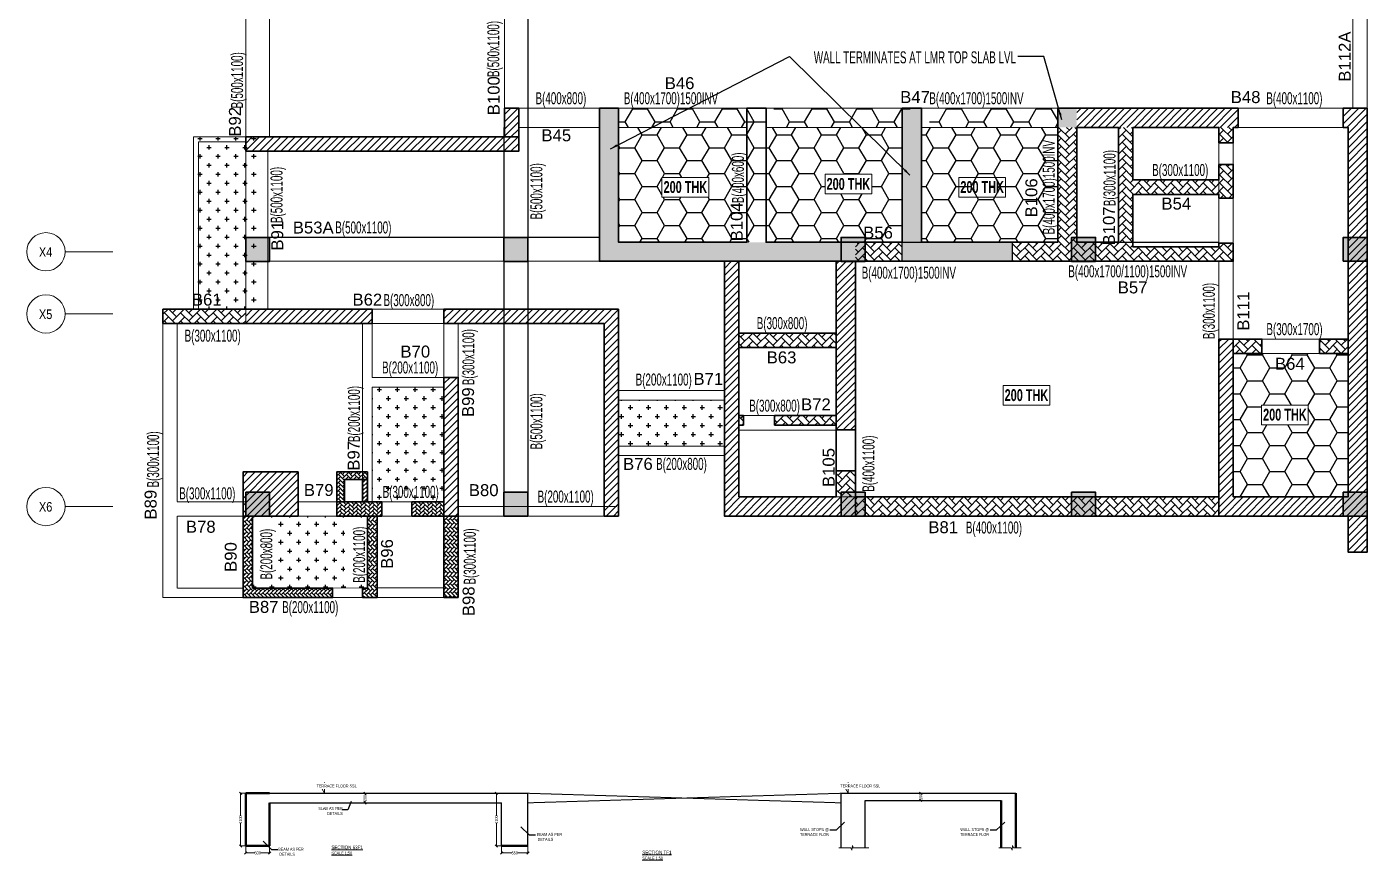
# Model space of a CAD drawing. Header units: millimetres. Extents: x 798 to 71469, y 782 to 33500.
# Drawn here: x 798 to 28825, y 782 to 18198 of the extents above; entities that cross this region are included whole.
import ezdxf
from ezdxf.enums import TextEntityAlignment as Align

# ---------------------------------------------------------------- set-up
doc = ezdxf.new("R2010")
doc.units = ezdxf.units.MM
doc.linetypes.add('Grid Line', pattern=[2222.5, 1270, -317.5, 317.5, -317.5])
doc.linetypes.add('HIDDEN', pattern=[0.375, 0.25, -0.125])
for name, color, linetype, lineweight in [('A-FLOR-IDEN', 11, 'Continuous', 9), ('A-GRIDS', 8, 'Continuous', 9), ('A-HIDD-ABVE', 8, 'HIDDEN', 20), ('G-ANNO-TEXT', 231, 'Continuous', 9), ('S-BEAM', 7, 'Continuous', 18), ('S-BEAM-IDEN', 2, 'Continuous', 9), ('S-COL HATCH', 9, 'Continuous', 0), ('S-COLS', 5, 'Continuous', 35), ('S-DETL-GENF', 7, 'Continuous', 18), ('S-DETL-THIN', 1, 'Continuous', 18), ('S-GRIDS', 8, 'Continuous', 9), ('S-WALL', 4, 'Continuous', 18), ('SEC TEXT', 50, 'Continuous', 5)]:
    doc.layers.add(name, color=color, linetype=linetype, lineweight=lineweight)
for name, color, linetype in [('Beam Nos', 7, 'Continuous'), ('changes', 7, 'Continuous'), ('dim', 8, 'Continuous'), ('HATCH', 8, 'Continuous'), ('SECTION LINE', 4, 'Continuous'), ('SUNK SLAB', 8, 'Continuous')]:
    doc.layers.add(name, color=color, linetype=linetype)
doc.styles.add('Arial Narrow', font='ARIALN.TTF', dxfattribs={"height": 400})
doc.styles.add('SC-BBS1', font='SansSerif')
doc.styles.add('sd', font='ARIALN.TTF')
doc.styles.add('SOBHA', font='swisscl.ttf')
doc.styles.add('Swis721 LtCn BT', font='swisscl.ttf', dxfattribs={"width": 0.9, "height": 233.355162})
doc.styles.add('Swis721 LtCn BT_B', font='', dxfattribs={"width": 0.9, "height": 246.918336})
doc.styles.get('Swis721 LtCn BT_B').set_extended_font_data('Swis721 LtCn BT', bold=True)
doc.dimstyles.new('S--25', dxfattribs={"dimscale": 25, "dimtxt": 2.5, "dimasz": 2, "dimexe": 0.25, "dimexo": 0.25, "dimgap": 0.1, "dimtad": 0, "dimdec": 0, "dimrnd": 0.0005, "dimzin": 0, "dimdsep": 46, "dimtxsty": 'SOBHA', "dimblk": 'OBLIQUE', "dimcen": 0.09, "dimclrd": 8, "dimclre": 8, "dimclrt": 6, "dimadec": 0, "dimazin": 0, "dimtfac": 1, "dimtdec": 0, "dimtofl": 0, "dimtmove": 0, "dimatfit": 3, "dimfxl": 0.18, "dimtolj": 1, "dimtzin": 0, "dimlwd": -1, "dimlwe": -1, "dimarcsym": 0})
doc.dimstyles.new('S-100', dxfattribs={"dimscale": 100, "dimtxt": 2.5, "dimasz": 1.5, "dimexe": 1.5, "dimexo": 1.5, "dimgap": 0.1, "dimtad": 0, "dimdec": 0, "dimrnd": 0.0005, "dimzin": 0, "dimdsep": 46, "dimtxsty": 'SOBHA', "dimblk": 'OBLIQUE', "dimcen": 0.09, "dimclrd": 8, "dimclre": 8, "dimclrt": 6, "dimadec": 0, "dimazin": 0, "dimtfac": 1, "dimtdec": 0, "dimtofl": 0, "dimtmove": 0, "dimatfit": 3, "dimfxl": 1.5, "dimfxlon": 1, "dimtolj": 1, "dimtzin": 0, "dimlwd": -1, "dimlwe": -1, "dimarcsym": 0})
pattern_1 = [(45, (-31789147.34, 20510433.08), (-75.1300955, 75.1300955), [])]
pattern_2 = [(45, (-31789147.33, 20742781.64), (0, 169.7056275), [360, -120]), (135, (-31789062.48, 20742866.5), (1e-14, 169.7056275), [360, -120])]
pattern_3 = [(0, (-31789147.34, 20510433.08), (468.75, 270.6329387), [312.5, -625]), (120, (-31789147.34, 20510433.08), (-468.75, 270.6329387), [312.5, -625]), (60, (-31789147.34, 20510433.08), (1e-13, 541.2658774), [-625, 312.5])]
pattern_4 = [(0, (-31348813.74, 21124428.96), (187.5, 187.5), [93.75, -281.25]), (90, (-31348766.86, 21124382.09), (-187.5, 187.5), [93.75, -281.25])]
pattern_5 = [(315, (-31091886.604, 20694843.886), (84.85281374, -1e-14), [180, -60]), (45, (-31091844.18, 20694801.46), (84.85281374, -2e-14), [180, -60])]

# ---------------------------------------------------------------- blocks, each defined once
blk = doc.blocks.new('A$C6614787e')
at = {"layer": 'S-COL HATCH'}
h = blk.add_hatch(dxfattribs=at)
h.set_pattern_fill('AR-HBONE', color=256, scale=15)
h.set_pattern_definition([(45, (-31102020.92, 20625022.12), (0, 84.85281374), [180, -60]), (135, (-31101978.495, 20625064.55), (7e-15, 84.85281374), [180, -60])])
h.paths.add_polyline_path([(2600, 2625), (1960, 2625), (1960, 2000), (2120, 2000), (2120, 2466), (2600, 2466)])
h = blk.add_hatch(dxfattribs=at)
h.set_pattern_fill('AR-HBONE', color=256, scale=15)
h.set_pattern_definition([(45, (0, 0), (0, 84.8528), [180, -60]), (135, (42.426, 42.426), (7e-15, 84.8528), [180, -60])])
h.paths.add_polyline_path([(2600, 2466), (2500, 2466), (2500, 2000), (2600, 2000)])
h = blk.add_hatch(dxfattribs=at)
h.set_pattern_fill('AR-HBONE', color=256, scale=15)
h.set_pattern_definition([(45, (-31364182.66, 21103765.56), (0, 84.85281374), [180, -60]), (135, (-31364140.23, 21103807.99), (7e-15, 84.85281374), [180, -60])])
h.paths.add_polyline_path([(2900, 1700), (2900, 2000), (1960, 2000), (1960, 1700)])
h = blk.add_hatch(dxfattribs=at)
h.set_pattern_fill('AR-HBONE', color=256, scale=15)
h.set_pattern_definition([(45, (-31362782.653, 21103765.56), (0, 84.85281374), [180, -60]), (135, (-31362740.227, 21103807.99), (7e-15, 84.85281374), [180, -60])])
h.paths.add_polyline_path([(4200, 1700), (4200, 2000), (3530, 2000), (3530, 1700)])
h = blk.add_hatch(dxfattribs=at)
h.set_pattern_fill('AR-HBONE', color=256, scale=15, angle=-90)
h.set_pattern_definition(pattern_5)
edge = h.paths.add_edge_path()
edge.add_line((200, 1700), (200, 200))
edge.add_line((200, 200), (1870, 200))
edge.add_line((1870, 200), (1870, 0))
edge.add_line((1870, 0), (0, 0))
edge.add_line((0, 0), (0, 1700))
edge.add_line((0, 1700), (200, 1700))
h = blk.add_hatch(dxfattribs=at)
h.set_pattern_fill('AR-HBONE', color=256, scale=15, angle=-90)
h.set_pattern_definition(pattern_5)
h.paths.add_polyline_path([(2600, 200), (2500, 200), (2500, 0), (2800, 0), (2800, 1700), (2600, 1700)])
h = blk.add_hatch(dxfattribs=at)
h.set_pattern_fill('AR-HBONE', color=256, scale=15, angle=-90)
h.set_pattern_definition([(315, (21106265.21, 31371048.637), (84.85281374, -2e-14), [180, -60]), (45, (21106307.64, 31371006.21), (84.85281374, -2e-14), [180, -60])])
h.paths.add_polyline_path([(4200, 0), (4500, 0), (4500, 1700), (4200, 1700)])
at = {"layer": 'S-COLS', "elevation": 0}
for points in [[(2600, 2625), (1960, 2625), (1960, 2000), (2120, 2000), (2120, 2466), (2600, 2466), (2600, 2625)], [(200, 1700), (200, 200), (1870, 200), (1870, 0), (0, 0), (0, 1700), (200, 1700)]]:
    blk.add_lwpolyline(points, dxfattribs=at)
for points in [[(2600, 2466), (2500, 2466), (2500, 2000), (2600, 2000)], [(1960, 2000), (2900, 2000), (2900, 1700), (1960, 1700)], [(3530, 2000), (4200, 2000), (4200, 1700), (3530, 1700)], [(2600, 200), (2500, 200), (2500, 0), (2800, 0), (2800, 1700), (2600, 1700)], [(4500, 0), (4500, 1700), (4200, 1700), (4200, 0)]]:
    blk.add_lwpolyline(points, close=True, dxfattribs=at)
blk = doc.blocks.new('_OBLIQUE')
at = {"color": 0, "linetype": 'ByBlock'}
blk.add_line((-0.5, -0.5), (0.5, 0.5), dxfattribs=at)
blk = doc.blocks.new('A$C535b99b2')
at = {"layer": 'HATCH'}
h = blk.add_hatch(color=256, dxfattribs=at)
h.dxf.hatch_style = 1
h.paths.add_polyline_path([(0, 0), (500, 0), (500, 500), (0, 500)])
h = blk.add_hatch(color=256, dxfattribs=at)
h.dxf.hatch_style = 1
h.paths.add_polyline_path([(5900, 500), (5400, 500), (5400, 0), (5900, 0)])
h = blk.add_hatch(color=256, dxfattribs=at)
h.dxf.hatch_style = 1
h.paths.add_polyline_path([(12950, 0), (12950, 500), (12450, 500), (12450, 0)])
h = blk.add_hatch(color=256, dxfattribs=at)
h.dxf.hatch_style = 1
h.paths.add_polyline_path([(17770, 0), (17770, 500), (17270, 500), (17270, 0)])
at = {"layer": 'S-COLS', "elevation": 0}
blk.add_lwpolyline([(0, 500), (500, 500), (500, 0), (0, 0)], close=True, dxfattribs=at)
for points in [[(5400, 0), (5400, 500), (5900, 500), (5900, 0), (5400, 0)], [(12450, 0), (12450, 500), (12950, 500), (12950, 0), (12450, 0)], [(17270, 0), (17270, 500), (17770, 500), (17770, 0), (17270, 0)]]:
    blk.add_lwpolyline(points, dxfattribs=at)
blk = doc.blocks.new('A$C33c92876')
at = {"layer": 'HATCH'}
h = blk.add_hatch(color=256, dxfattribs=at)
h.dxf.hatch_style = 1
h.paths.add_polyline_path([(23450, 5326), (23450, 5826), (22950, 5826), (22950, 5326)])
h = blk.add_hatch(color=256, dxfattribs=at)
h.dxf.hatch_style = 1
h.paths.add_polyline_path([(23450, 0), (23450, 500), (22950, 500), (22950, 0)])
at = {"layer": 'S-COLS', "elevation": 0}
blk.add_lwpolyline([(22950, 5326), (22950, 5826), (23450, 5826), (23450, 5326), (22950, 5326)], dxfattribs=at)
at = {"layer": 'S-COLS'}
blk.add_lwpolyline([(22950, 0), (22950, 500), (23450, 500), (23450, 0), (22950, 0)], dxfattribs=at)
at = {"layer": 'changes'}
for p in [(0, 5325), (0, 0)]:
    blk.add_blockref('A$C535b99b2', p, dxfattribs=at)
blk = doc.blocks.new('Grid - Type 1 Structural-6743905-11TH FLOOR LVL')
at = {"layer": 'A-GRIDS'}
blk.add_circle((0, 0), 4, dxfattribs=at)
blk = doc.blocks.new('A$Cf2260b48')
at = {"layer": 'S-GRIDS', "linetype": 'Grid Line'}
for p, q in [((-10572, -200), (-11572, -200)), ((-10572, -1500), (-11572, -1500)), ((-10572, -5525), (-11572, -5525))]:
    blk.add_line(p, q, dxfattribs=at)
at = {"layer": 'A-GRIDS', "xscale": 99.99999999999991, "yscale": 99.99999999999991, "zscale": 99.99999999999991, "rotation": 89.99999999999982}
for p in [(-11972, -200), (-11972, -1500), (-11972, -5525)]:
    blk.add_blockref('Grid - Type 1 Structural-6743905-11TH FLOOR LVL', p, dxfattribs=at)
at = {"layer": 'A-GRIDS', "lineweight": 18, "char_height": 200, "width": 352.74, "attachment_point": 1, "style": 'Arial Narrow'}
for s, insert in [('X4', (-12119, -106)), ('X5', (-12119, -1406)), ('X6', (-12119, -5431))]:
    blk.add_mtext(s, dxfattribs=dict(at, insert=insert))
blk = doc.blocks.new('*D20')
at = {"layer": 'Defpoints', "color": 0, "transparency": 16777216}
for p in [(5375, 1080), (5875, 1080), (5875, 934)]:
    blk.add_point(p, dxfattribs=at)
at = {"layer": 'S-BEAM', "color": 8, "transparency": 16777216}
for p, q in [((5375, 1073), (5375, 928)), ((5375, 934), (5567, 934)), ((5875, 934), (5682, 934)), ((5875, 1073), (5875, 928))]:
    blk.add_line(p, q, dxfattribs=at)
at = {"layer": 'S-BEAM', "color": 8, "transparency": 16777216, "xscale": 50, "yscale": 50, "zscale": 50, "rotation": 180}
blk.add_blockref('_OBLIQUE', (5375, 934), dxfattribs=at)
at = {"layer": 'S-BEAM', "color": 8, "transparency": 16777216, "xscale": 50, "yscale": 50, "zscale": 50}
blk.add_blockref('_OBLIQUE', (5875, 934), dxfattribs=at)
at = {"layer": 'S-BEAM', "color": 6, "transparency": 16777216, "insert": (5625, 934), "char_height": 62.5, "width": 11.3, "attachment_point": 5, "style": 'SOBHA'}
blk.add_mtext('\\A1;500', dxfattribs=at)
blk = doc.blocks.new('*D21')
at = {"layer": 'Defpoints', "color": 0, "transparency": 16777216}
for p in [(5375, 2180), (5267, 1080), (5375, 1080)]:
    blk.add_point(p, dxfattribs=at)
at = {"layer": 'S-BEAM', "color": 8, "transparency": 16777216}
for p, q in [((5368, 2180), (5261, 2180)), ((5267, 2180), (5267, 1706)), ((5267, 1080), (5267, 1554)), ((5368, 1080), (5261, 1080))]:
    blk.add_line(p, q, dxfattribs=at)
at = {"layer": 'S-BEAM', "color": 8, "transparency": 16777216, "xscale": 50, "yscale": 50, "zscale": 50}
for p, rotation in [((5267, 2180), 90), ((5267, 1080), 270)]:
    blk.add_blockref('_OBLIQUE', p, dxfattribs=dict(at, rotation=rotation))
at = {"layer": 'S-BEAM', "color": 6, "transparency": 16777216, "insert": (5267, 1630), "char_height": 62.5, "width": 15.06, "attachment_point": 5, "rotation": 90, "style": 'SOBHA'}
blk.add_mtext('\\A1;1100', dxfattribs=at)
blk = doc.blocks.new('*D22')
at = {"layer": 'Defpoints', "color": 0, "transparency": 16777216}
for p in [(19489, 2030), (19524, 2180), (19524, 2030)]:
    blk.add_point(p, dxfattribs=at)
at = {"layer": 'S-BEAM', "color": 8, "transparency": 16777216}
for p, q in [((19518, 2180), (19483, 2180)), ((19518, 2030), (19483, 2030)), ((19489, 2180), (19489, 2161)), ((19489, 2030), (19489, 2048))]:
    blk.add_line(p, q, dxfattribs=at)
at = {"layer": 'S-BEAM', "color": 8, "transparency": 16777216, "xscale": 50, "yscale": 50, "zscale": 50}
for p, rotation in [((19489, 2180), 90), ((19489, 2030), 270)]:
    blk.add_blockref('_OBLIQUE', p, dxfattribs=dict(at, rotation=rotation))
at = {"layer": 'S-BEAM', "color": 6, "transparency": 16777216, "insert": (19489, 2105), "char_height": 62.5, "width": 11.3, "attachment_point": 5, "rotation": 90, "style": 'SOBHA'}
blk.add_mtext('\\A1;150', dxfattribs=at)
blk = doc.blocks.new('*D25')
at = {"layer": 'Defpoints', "color": 0, "transparency": 16777216}
for p in [(7871, 2180), (7910, 2180), (7910, 1980)]:
    blk.add_point(p, dxfattribs=at)
at = {"layer": 'S-BEAM', "color": 8, "transparency": 16777216}
for p, q in [((7904, 2180), (7864, 2180)), ((7904, 1980), (7864, 1980)), ((7871, 2180), (7871, 2137)), ((7871, 1980), (7871, 2023))]:
    blk.add_line(p, q, dxfattribs=at)
at = {"layer": 'S-BEAM', "color": 8, "transparency": 16777216, "xscale": 50, "yscale": 50, "zscale": 50}
for p, rotation in [((7871, 2180), 90), ((7871, 1980), 270)]:
    blk.add_blockref('_OBLIQUE', p, dxfattribs=dict(at, rotation=rotation))
at = {"layer": 'S-BEAM', "color": 6, "transparency": 16777216, "insert": (7871, 2080), "char_height": 62.5, "attachment_point": 5, "rotation": 90, "style": 'SOBHA'}
blk.add_mtext('\\A1;200', dxfattribs=at)
blk = doc.blocks.new('*D23')
at = {"layer": 'Defpoints', "color": 0, "transparency": 16777216}
for p in [(10725, 1080), (11275, 1080), (11275, 934)]:
    blk.add_point(p, dxfattribs=at)
at = {"layer": 'S-BEAM', "color": 8, "transparency": 16777216}
for p, q in [((10725, 1073), (10725, 928)), ((10725, 934), (10942, 934)), ((11275, 934), (11057, 934)), ((11275, 1073), (11275, 928))]:
    blk.add_line(p, q, dxfattribs=at)
at = {"layer": 'S-BEAM', "color": 8, "transparency": 16777216, "xscale": 50, "yscale": 50, "zscale": 50, "rotation": 180}
blk.add_blockref('_OBLIQUE', (10725, 934), dxfattribs=at)
at = {"layer": 'S-BEAM', "color": 8, "transparency": 16777216, "xscale": 50, "yscale": 50, "zscale": 50}
blk.add_blockref('_OBLIQUE', (11275, 934), dxfattribs=at)
at = {"layer": 'S-BEAM', "color": 6, "transparency": 16777216, "insert": (11000, 934), "char_height": 62.5, "width": 11.3, "attachment_point": 5, "style": 'SOBHA'}
blk.add_mtext('\\A1;550', dxfattribs=at)
blk = doc.blocks.new('*D24')
at = {"layer": 'Defpoints', "color": 0, "transparency": 16777216}
for p in [(10725, 2180), (10617, 1080), (10725, 1080)]:
    blk.add_point(p, dxfattribs=at)
at = {"layer": 'S-BEAM', "color": 8, "transparency": 16777216}
for p, q in [((10718, 2180), (10611, 2180)), ((10617, 2180), (10617, 1706)), ((10617, 1080), (10617, 1554)), ((10718, 1080), (10611, 1080))]:
    blk.add_line(p, q, dxfattribs=at)
at = {"layer": 'S-BEAM', "color": 8, "transparency": 16777216, "xscale": 50, "yscale": 50, "zscale": 50}
for p, rotation in [((10617, 2180), 90), ((10617, 1080), 270)]:
    blk.add_blockref('_OBLIQUE', p, dxfattribs=dict(at, rotation=rotation))
at = {"layer": 'S-BEAM', "color": 6, "transparency": 16777216, "insert": (10617, 1630), "char_height": 62.5, "width": 15.06, "attachment_point": 5, "rotation": 90, "style": 'SOBHA'}
blk.add_mtext('\\A1;1100', dxfattribs=at)

msp = doc.modelspace()

# ---------------------------------------------------------------- hatches: boundary and pattern name
at = {"layer": 'S-COL HATCH', "transparency": 33554687}
h = msp.add_hatch(color=256, dxfattribs=at)
h.dxf.hatch_style = 1
h.paths.add_polyline_path([(18124.5, 13297.1), (18124.5, 13697.1), (13170.2, 13697.1), (13170.2, 16497.1), (12770.2, 16497.1), (12770.2, 13297.1)])
h = msp.add_hatch(color=256, dxfattribs=at)
h.dxf.hatch_style = 1
h.paths.add_polyline_path([(19104.5, 16497.1), (19504.5, 16497.1), (19504.5, 13697.1), (19104.5, 13697.1)])
h = msp.add_hatch(color=256, dxfattribs=at)
h.dxf.hatch_style = 1
h.paths.add_polyline_path([(22354.5, 16497.1), (22751.5, 16497.1), (22751.5, 16097.1), (22354.5, 16097.1)])
at = {"layer": 'S-COL HATCH'}
h = msp.add_hatch(dxfattribs=at)
h.set_pattern_fill('AR-HBONE', color=256, scale=30)
h.set_pattern_definition(pattern_2)
h.paths.add_polyline_path([(23624.5, 16097.1), (23924.5, 16097.1), (23924.5, 14997.1), (25724.5, 14997.1), (25724.5, 15322.1), (26024.5, 15322.1), (26024.5, 14619.6), (25724.5, 14619.6), (25724.5, 14697.1), (23924.5, 14697.1), (23924.5, 13597.1), (25724.5, 13597.1), (25724.5, 13674.6), (26024.5, 13674.6), (26024.5, 13297.1), (21404.5, 13297.1), (21404.5, 13697.1), (23624.5, 13697.1)])
h = msp.add_hatch(dxfattribs=at)
h.set_pattern_fill('AR-HBONE', color=256, scale=30)
h.set_pattern_definition(pattern_2)
h.paths.add_polyline_path([(22354.5, 13697.1), (22754.5, 13697.1), (22754.5, 16097.1), (22354.5, 16097.1)])
h = msp.add_hatch(dxfattribs=at)
h.set_pattern_fill('AR-HBONE', color=256, scale=30)
h.set_pattern_definition(pattern_2)
h.paths.add_polyline_path([(25724.5, 16097.1), (26024.5, 16097.1), (26024.5, 15772.1), (25724.5, 15772.1)])
h = msp.add_hatch(dxfattribs=at)
h.set_pattern_fill('AR-HBONE', color=256, scale=30)
h.set_pattern_definition(pattern_2)
h.paths.add_polyline_path([(19104.5, 13697.1), (18124.5, 13697.1), (18124.5, 13297.1), (19104.5, 13297.1)])
at = {"layer": 'S-COL HATCH', "transparency": 33554687}
h = msp.add_hatch(color=256, dxfattribs=at)
h.dxf.hatch_style = 1
h.paths.add_polyline_path([(19104.5, 13697.1), (21404.5, 13697.1), (21404.5, 13297.1), (19104.5, 13297.1)])
at = {"layer": 'S-COL HATCH'}
h = msp.add_hatch(dxfattribs=at)
h.set_pattern_fill('AR-HBONE', color=256, scale=30)
h.set_pattern_definition(pattern_2)
h.paths.add_polyline_path([(5374.5, 11997.1), (5374.5, 12297.1), (3645.2, 12297.1), (3645.2, 11997.1)])
h = msp.add_hatch(dxfattribs=at)
h.set_pattern_fill('AR-HBONE', color=256, scale=30)
h.set_pattern_definition(pattern_2)
h.paths.add_polyline_path([(17724.5, 11797.1), (15684.6, 11797.1), (15684.6, 11497.1), (17724.5, 11497.1)])
h = msp.add_hatch(dxfattribs=at)
h.set_pattern_fill('AR-HBONE', color=256, scale=30)
h.set_pattern_definition([(45, (-31789147.33, 20690852.64), (0, 169.7056275), [360, -120]), (135, (-31789062.48, 20690937.5), (1e-14, 169.7056275), [360, -120])])
h.paths.add_polyline_path([(26624.5, 11371.9), (26624.5, 11671.9), (26024.5, 11671.9), (26024.5, 11371.9)])
h.paths.add_polyline_path([(28424.5, 11371.9), (28424.5, 11671.9), (27824.5, 11671.9), (27824.5, 11371.9)])
h = msp.add_hatch(dxfattribs=at)
h.set_pattern_fill('AR-HBONE', color=256, scale=30)
h.set_pattern_definition(pattern_2)
h.paths.add_polyline_path([(15784.6, 10071.9), (15684.6, 10071.9), (15684.6, 9871.9), (15784.6, 9871.9)])
h = msp.add_hatch(dxfattribs=at)
h.set_pattern_fill('AR-HBONE', color=256, scale=30)
h.set_pattern_definition(pattern_2)
h.paths.add_polyline_path([(16434.6, 10071.9), (16434.6, 9871.9), (17724.5, 9871.9), (17724.5, 10071.9)])
h = msp.add_hatch(dxfattribs=at)
h.set_pattern_fill('AR-HBONE', color=256, scale=30)
h.set_pattern_definition(pattern_2)
h.paths.add_polyline_path([(18124.5, 8921.9), (17724.5, 8921.9), (17724.5, 8371.9), (18124.5, 8371.9)])
h = msp.add_hatch(dxfattribs=at)
h.set_pattern_fill('AR-HBONE', color=256, scale=30)
h.set_pattern_definition([(45, (-31789147.34, 20510433.08), (0, 169.7056275), [360, -120]), (135, (-31789062.49, 20510517.93), (1e-14, 169.7056275), [360, -120])])
h.paths.add_polyline_path([(18124.5, 8371.9), (25724.5, 8371.9), (25724.5, 7971.9), (18124.5, 7971.9)])
at = {"layer": 'SUNK SLAB'}
h = msp.add_hatch(dxfattribs=at)
h.set_pattern_fill('ANSI31', color=8, scale=850, style=0)
h.set_pattern_definition(pattern_1)
h.paths.add_polyline_path([(10784.9, 15897.1), (11084.6, 15897.1), (11084.6, 16497.1), (10784.9, 16497.1)])
h = msp.add_hatch(dxfattribs=at)
h.set_pattern_fill('HONEY', color=8, scale=2500, style=0)
h.set_pattern_definition([(0, (-31817471.7, 20510433.08), (468.75, 270.6329387), [312.5, -625]), (120, (-31817471.7, 20510433.08), (-468.75, 270.6329387), [312.5, -625]), (60, (-31817471.7, 20510433.08), (1e-13, 541.2658774), [-625, 312.5])])
h.paths.add_polyline_path([(16020.2, 16497.1), (13170.2, 16497.1), (13170.2, 16097.1), (16020.2, 16097.1)])
h.paths.add_polyline_path([(19270.2, 16497.1), (16420.2, 16497.1), (16420.2, 16097.1), (19270.2, 16097.1)])
h.paths.add_polyline_path([(22354.5, 16497.1), (19670.2, 16497.1), (19670.2, 16097.1), (22354.5, 16097.1)])
h = msp.add_hatch(dxfattribs=at)
h.set_pattern_fill('HONEY', color=8, scale=2500, style=0)
h.set_pattern_definition(pattern_3)
h.paths.add_polyline_path([(15854.5, 13697.1), (16254.5, 13697.1), (16254.5, 16497.1), (15854.5, 16497.1)])
h = msp.add_hatch(dxfattribs=at)
h.set_pattern_fill('ANSI31', color=8, scale=850, style=0)
h.set_pattern_definition([(45, (-31804116.95, 20510433.08), (-75.1300955, 75.1300955), [])])
h.paths.add_polyline_path([(26124.9, 16497.1), (22754.9, 16497.1), (22754.9, 16097.1), (26124.9, 16097.1)])
h = msp.add_hatch(dxfattribs=at)
h.set_pattern_fill('ANSI31', color=8, scale=850, style=0)
h.set_pattern_definition(pattern_1)
h.paths.add_polyline_path([(26024.5, 11671.9), (25724.5, 11671.9), (25724.5, 8371.9), (25724.5, 7971.9), (28424.5, 7971.9), (28424.5, 7221.9), (28824.5, 7221.9), (28824.5, 8371.9), (28824.5, 8371.9), (28824.5, 16497.1), (28324.5, 16497.1), (28324.5, 16097.1), (28424.5, 16097.1), (28424.5, 8371.9), (28424.5, 8371.9), (26024.6, 8371.9), (26024.5, 8371.9)])
h = msp.add_hatch(dxfattribs=at)
h.set_pattern_fill('HONEY', color=8, scale=2500, style=0)
h.set_pattern_definition(pattern_3)
h.paths.add_polyline_path([(13170.2, 16097.1), (13170.2, 13697.1), (15854.5, 13697.1), (15854.5, 16097.1)])
h.paths.add_polyline_path([(15056.5, 15051.3), (15056.5, 14639.5), (14079, 14639.5), (14079, 15051.3)], flags=0)
h.paths.add_polyline_path([(16254.5, 16097.1), (16254.5, 13697.1), (19104.5, 13697.1), (19104.5, 16097.1)])
h.paths.add_polyline_path([(18465.3, 15116.3), (18465.3, 14704.5), (17487.8, 14704.5), (17487.8, 15116.3)], flags=0)
h.paths.add_polyline_path([(21262.5, 15051.3), (21262.5, 14639.5), (20285, 14639.5), (20285, 15051.3)], flags=16)
h.paths.add_polyline_path([(15934.3, 14433.5), (15934.3, 15739), (15462.3, 15739), (15462.3, 14433.5)], flags=9)
h.paths.add_polyline_path([(14034.2, 14586.5), (15086.1, 14586.5), (15086.1, 15107.2), (14034.2, 15107.2)], flags=24)
h.paths.add_polyline_path([(17442.9, 14651.5), (18494.8, 14651.5), (18494.8, 15172.2), (17442.9, 15172.2)], flags=24)
h.paths.add_polyline_path([(22434.3, 13781.6), (22434.3, 16047.1), (21962.3, 16047.1), (21962.3, 13781.6)], flags=9)
h.paths.add_polyline_path([(20240.2, 14586.5), (21292, 14586.5), (21292, 15107.2), (20240.2, 15107.2)], flags=9)
h = msp.add_hatch(dxfattribs=at)
h.set_pattern_fill('HONEY', color=8, scale=2500, style=0)
h.set_pattern_definition(pattern_3)
h.paths.add_polyline_path([(19504.5, 16097.1), (19504.5, 13697.1), (22354.5, 13697.1), (22354.5, 16097.1)])
h.paths.add_polyline_path([(21262.5, 15051.3), (21262.5, 14639.5), (20285, 14639.5), (20285, 15051.3)], flags=0)
h.paths.add_polyline_path([(22434.3, 13781.6), (22434.3, 16047.1), (21962.3, 16047.1), (21962.3, 13781.6)], flags=9)
h.paths.add_polyline_path([(20240.2, 14586.5), (21292, 14586.5), (21292, 15107.2), (20240.2, 15107.2)], flags=24)
h = msp.add_hatch(dxfattribs=at)
h.set_pattern_fill('CROSS', color=8, scale=750, style=0)
h.set_pattern_definition(pattern_4)
h.paths.add_polyline_path([(5634.6, 15897.1), (4284.5, 15897.1), (4284.5, 12297.1), (5634.6, 12297.1)])
h = msp.add_hatch(dxfattribs=at)
h.set_pattern_fill('ANSI31', color=8, scale=850, style=0)
h.set_pattern_definition(pattern_1)
h.paths.add_polyline_path([(5374.5, 15897.1), (5374.5, 15597.1), (11084.6, 15597.1), (11084.6, 15897.1)])
h = msp.add_hatch(dxfattribs=at)
h.set_pattern_fill('ANSI31', color=8, scale=850, style=0)
h.set_pattern_definition(pattern_1)
h.paths.add_polyline_path([(15684.6, 13297.1), (15384.6, 13297.1), (15384.6, 7971.9), (15684.6, 7971.9), (18124.5, 7971.9), (18124.5, 8371.9), (15684.6, 8371.9), (15684.6, 10071.9), (15684.6, 10071.9), (15684.6, 10071.9)])
h = msp.add_hatch(dxfattribs=at)
h.set_pattern_fill('ANSI31', color=8, scale=850, style=0)
h.set_pattern_definition(pattern_1)
h.paths.add_polyline_path([(18124.5, 13297.1), (17724.5, 13297.1), (17724.5, 13297.1), (17724.5, 11797.1), (17724.5, 11797.1), (17724.5, 11497.1), (17724.5, 9772.1), (18124.5, 9772.1)])
h = msp.add_hatch(dxfattribs=at)
h.set_pattern_fill('ANSI31', color=8, scale=850, style=0)
h.set_pattern_definition(pattern_1)
h.paths.add_polyline_path([(8020.2, 12297.1), (5374.5, 12297.1), (5374.5, 11997.1), (8020.2, 11997.1)])
h = msp.add_hatch(dxfattribs=at)
h.set_pattern_fill('ANSI31', color=8, scale=850, style=0)
h.set_pattern_definition(pattern_1)
h.paths.add_polyline_path([(13170.2, 12297.1), (9520.2, 12297.1), (9520.2, 11997.1), (12870.2, 11997.1), (12870.2, 7971.9), (13170.2, 7971.9)])
h = msp.add_hatch(dxfattribs=at)
h.set_pattern_fill('HONEY', color=8, scale=2500, style=0)
h.set_pattern_definition(pattern_3)
h.paths.add_polyline_path([(28424.5, 11371.9), (27824.5, 11371.9), (26624.5, 11371.9), (26024.5, 11371.9), (26024.5, 8371.9), (28424.5, 8371.9)])
h.paths.add_polyline_path([(27592.3, 10294.1), (27592.3, 9882.3), (26614.8, 9882.3), (26614.8, 10294.1)], flags=0)
h.paths.add_polyline_path([(37824.5, 11371.9), (37224.5, 11371.9), (36024.5, 11371.9), (36024.5, 11371.9), (35424.5, 11371.9), (35424.5, 8371.9), (37824.5, 8371.9)])
h.paths.add_polyline_path([(37251.9, 10098.6), (37251.9, 9686.7), (36274.4, 9686.7), (36274.4, 10098.6)], flags=0)
h.paths.add_polyline_path([(26570, 9829.3), (27621.8, 9829.3), (27621.8, 10350), (26570, 10350)], flags=24)
h.paths.add_polyline_path([(36229.6, 9633.7), (37281.4, 9633.7), (37281.4, 10154.4), (36229.6, 10154.4)], flags=24)
h = msp.add_hatch(dxfattribs=at)
h.set_pattern_fill('CROSS', color=8, scale=750, style=0)
h.set_pattern_definition([(0, (-31348813.74, 21124428.95), (187.5, 187.5), [93.75, -281.25]), (90, (-31348766.86, 21124382.07), (-187.5, 187.5), [93.75, -281.25])])
h.paths.add_polyline_path([(9520.2, 10669.7), (8020.2, 10669.7), (8020.2, 8269.7), (9520.2, 8269.7)])
h.paths.add_polyline_path([(8140.5, 8227.5), (9539, 8227.5), (9539, 8754.7), (8140.5, 8754.7)], flags=9)
h = msp.add_hatch(dxfattribs=at)
h.set_pattern_fill('ANSI31', color=8, scale=850, style=0)
h.set_pattern_definition(pattern_1)
h.paths.add_polyline_path([(9820.2, 10869.7), (9520.2, 10869.7), (9520.2, 7971.9), (9820.2, 7971.9)])
h = msp.add_hatch(dxfattribs=at)
h.set_pattern_fill('CROSS', color=8, scale=750, style=0)
h.set_pattern_definition(pattern_4)
h.paths.add_polyline_path([(15384.6, 9437.1), (15384.6, 10397.1), (13170.2, 10397.1), (13170.2, 9437.1)])
h = msp.add_hatch(dxfattribs=at)
h.set_pattern_fill('ANSI31', color=8, scale=850, style=0)
h.set_pattern_definition(pattern_1)
h.paths.add_polyline_path([(6470.2, 8896.7), (5320.2, 8896.7), (5320.2, 7971.9), (6470.2, 7971.9)])
h = msp.add_hatch(dxfattribs=at)
h.set_pattern_fill('CROSS', color=8, scale=750, style=0)
h.set_pattern_definition(pattern_4)
h.paths.add_polyline_path([(7920.2, 6471), (7920.2, 7971.9), (5520.2, 7969.9), (5520.2, 6469.5)])
h.paths.add_polyline_path([(6353.5, 7243.1), (7331, 7243.1)], flags=16)
h.paths.add_polyline_path([(5982.4, 6600.8), (5982.4, 7874), (5455.2, 7874), (5455.2, 6600.8)])
h.paths.add_polyline_path([(7977.6, 6593.9), (7977.6, 7867.1), (7450.4, 7867.1), (7450.4, 6593.9)])
h.paths.add_polyline_path([(6307.5, 7708.7), (7357.2, 7708.7)], flags=16)

# ---------------------------------------------------------------- linework, layer by layer
at = {"layer": 'A-FLOR-IDEN', "color": 8, "flags": 128}
for points in [[(15056.5, 15051.3), (15056.5, 14639.5), (14079, 14639.5), (14079, 15051.3)], [(18465.3, 15116.3), (18465.3, 14704.5), (17487.8, 14704.5), (17487.8, 15116.3)], [(21262.5, 15051.3), (21262.5, 14639.5), (20285, 14639.5), (20285, 15051.3)], [(22188.2, 10702.2), (22188.2, 10290.3), (21210.7, 10290.3), (21210.7, 10702.2)], [(27592.3, 10294.1), (27592.3, 9882.3), (26614.8, 9882.3), (26614.8, 10294.1)]]:
    msp.add_lwpolyline(points, close=True, dxfattribs=at)
at = {"layer": 'A-HIDD-ABVE', "linetype": 'HIDDEN'}
for p, q in [((11274.5, 2179.6), (17824.5, 1979.6, 0)), ((17824.5, 2179.6), (11274.5, 1979.6, 0))]:
    msp.add_line(p, q, dxfattribs=at)
at = {"layer": 'Beam Nos'}
for p, q in [((5874.5, 2179.6), (11274.5, 2179.6)), ((5874.5, 1979.6), (10724.6, 1979.6)), ((10724.6, 1079.6), (10724.6, 1979.6)), ((11274.5, 1079.6), (11274.5, 2179.6)), ((17824.5, 1038.1, 0), (17824.5, 2179.6, 0)), ((17824.5, 2179.6), (21474.5, 2179.6, 0)), ((18324.5, 1038.1, 0), (18324.5, 2029.6, 0)), ((18324.5, 2029.6), (21174.5, 2029.6, 0))]:
    msp.add_line(p, q, dxfattribs=at)
at = {"layer": 'changes'}
for p, q in [((11274.6, 18497.1, 0), (11274.6, 7971.5)), ((10774.6, 16097.1), (10774.6, 7971.5)), ((12770.2, 13796.8), (5874.6, 13796.4)), ((12770.2, 13297.1), (5874.6, 13296.7))]:
    msp.add_line(p, q, dxfattribs=at)
at = {"layer": 'G-ANNO-TEXT'}
msp.add_line((7374.8, 1861), (7317.9, 1861), dxfattribs=at)
at = {"layer": 'S-BEAM'}
for p, q in [((5374.5, 18497.1), (5374.5, 15897.1)), ((5874.5, 18497.1), (5874.5, 15897.1)), ((10784.9, 16497.1), (10784.9, 18497.1, 0)), ((28824.5, 18497.1), (28824.5, 16497.1)), ((13170.2, 16497.1), (15854.5, 16497.1)), ((16254.5, 16497.1), (19104.5, 16497.1)), ((19504.5, 16497.1), (22354.5, 16497.1)), ((13170.2, 16097.1), (15854.5, 16097.1)), ((16254.5, 16097.1), (19104.5, 16097.1)), ((19504.5, 16097.1), (22354.5, 16097.1)), ((25724.5, 13674.6), (25724.5, 16097.1)), ((5374.6, 12297.1), (5374.6, 15597.1)), ((25724.5, 13297.1), (25724.5, 11671.9)), ((3645.2, 11997.1), (3645.2, 6271.9)), ((26624.5, 11371.9), (27824.5, 11371.9)), ((8020.2, 10669.7), (9520.2, 10669.7)), ((8020.2, 10669.7), (8020.2, 8269.7)), ((13170.2, 10397.1), (15384.6, 10397.1)), ((15784.6, 10071.9), (16434.6, 10071.9)), ((13170.2, 9437.1), (15384.6, 9437.1)), ((13170.2, 9237.1), (15384.6, 9237.1)), ((7440.2, 8737.1), (7820.2, 8737.1)), ((7440.2, 8737.1), (7440.2, 8269.7)), ((7820.2, 8737.1), (7820.2, 8269.7)), ((5374.5, 8269.7), (3945.2, 8269.7)), ((5320.2, 7971.9), (5320.2, 6469.5)), ((5520.2, 7969.9), (7920.2, 7971.9)), ((5520.2, 7971.9), (5520.2, 6469.5)), ((7920.2, 7971.9), (7920.2, 6471.9)), ((8120.2, 7971.9), (8320.2, 7971.9)), ((8120.2, 7971.9), (8120.2, 6471.9)), ((9100.7, 7971.9), (9520.2, 7971.9)), ((9520.2, 7971.9), (9521.1, 6471.9)), ((9820.2, 7971.9), (13135.8, 7971.9)), ((9820.2, 7971.9), (9820.2, 6271.9)), ((5520.2, 6469.5), (7920.2, 6471)), ((9820.2, 6271.9), (3645.2, 6271.9))]:
    msp.add_line(p, q, dxfattribs=at)
at = {"layer": 'S-BEAM', "linetype": 'HIDDEN'}
for p, q in [((28524.5, 18497.1), (28524.5, 16497.1)), ((11084.6, 16497.1), (12770.2, 16497.1)), ((26124.5, 16497.1), (28324.5, 16497.1)), ((11084.6, 16097.1), (12770.2, 16097.1)), ((26024.5, 13674.6), (26024.5, 16097.1)), ((26124.5, 16097.1), (28324.5, 16097.1)), ((5834.6, 12297.1), (5834.6, 15597.1)), ((26024.5, 13297.1), (26024.5, 11671.9)), ((8020.2, 12296.7), (9520.2, 12297.1)), ((3945.2, 11997.1), (3945.2, 8269.7)), ((7820.2, 11997.1), (7820.2, 8737.1)), ((8020.2, 11997.1), (8020.2, 10869.7)), ((8020.2, 11997.1), (9520.2, 11997.1)), ((9520.2, 11997.1), (9520.2, 10869.7)), ((9820.2, 11997.1), (9820.2, 10869.7)), ((26624.5, 11671.9), (27824.5, 11671.9)), ((8020.2, 10869.7), (9520.2, 10869.7)), ((13170.2, 10597.1), (15384.6, 10597.1)), ((15684.6, 9771.9), (17724.5, 9771.9)), ((6445.2, 8269.7), (9520.2, 8269.7)), ((9820.2, 8171.9), (13135.8, 8171.9)), ((5525.8, 7969.9), (3945.2, 7969.9)), ((3945.2, 6469.5), (3945.2, 7969.9)), ((8320.2, 7971.9), (9170.2, 7971.9)), ((3943.1, 6469.5), (5320.2, 6469.5)), ((8120.2, 6471.1), (9520.2, 6471.9))]:
    msp.add_line(p, q, dxfattribs=at)
at = {"layer": 'S-BEAM', "color": 7, "lineweight": 50}
for p, q in [((5874.5, 2179.6), (5374.5, 2179.6)), ((5374.5, 2179.6), (5374.5, 1079.6)), ((5874.5, 2179.6), (5874.5, 2179.6)), ((5874.5, 1079.6), (5874.5, 1979.6)), ((21174.5, 1038.1, 0), (21174.5, 2029.6, 0)), ((21474.5, 1038.1, 0), (21474.5, 2179.6, 0)), ((5374.5, 1079.6), (5874.5, 1079.6)), ((10724.6, 1079.6), (11274.5, 1079.6))]:
    msp.add_line(p, q, dxfattribs=at)
at = {"layer": 'S-BEAM', "color": 5, "elevation": 0}
msp.add_lwpolyline([(7820.2, 8897.1), (7820.2, 8737.1), (7440.2, 8737.1), (7440.2, 8269.7), (7280.2, 8269.7), (7280.2, 8897.1)], close=True, dxfattribs=at)
at = {"layer": 'S-COL HATCH', "transparency": 33554687}
msp.add_line((5374.5, 12297.1), (5374.5, 11997.1), dxfattribs=at)
at = {"layer": 'S-COL HATCH'}
msp.add_line((17724.5, 8921.9), (18124.5, 8921.9), dxfattribs=at)
at = {"layer": 'S-COL HATCH', "elevation": 0}
msp.add_lwpolyline([(18124.5, 8371.9), (17724.5, 8371.9), (17724.5, 8921.9), (18124.5, 8921.9)], close=True, dxfattribs=at)
at = {"layer": 'S-COLS'}
for p, q in [((13170.2, 12297.1), (9520.2, 12297.1)), ((9520.2, 12297.1), (9520.2, 11997.1)), ((13170.2, 12297.1), (13170.2, 7971.9)), ((9520.2, 11997.1), (12870.2, 11997.1)), ((12870.2, 11997.1), (12870.2, 7971.9)), ((25724.5, 11671.9), (25724.5, 8371.9)), ((26024.5, 11671.9), (26024.5, 8371.9)), ((17724.5, 9772.1), (18124.5, 9772.1)), ((17724.5, 8921.9), (18124.5, 8921.9)), ((25724.5, 8371.9), (25724.5, 7971.9)), ((13170.2, 7971.9), (12870.2, 7971.9))]:
    msp.add_line(p, q, dxfattribs=at)
at = {"layer": 'S-COLS', "color": 5, "elevation": 0}
msp.add_lwpolyline([(10784.9, 16497.1), (11084.6, 16497.1), (11084.6, 15897.1), (10784.9, 15897.1)], close=True, dxfattribs=at)
at = {"layer": 'S-COLS', "elevation": 0}
for points in [[(22354.5, 16497.1), (26124.5, 16497.1), (26124.5, 16097.1), (26024.5, 16097.1), (26024.5, 15772.1), (25724.5, 15772.1), (25724.5, 16097.1), (24824.5, 16097.1), (23924.5, 16097.1), (23924.5, 14997.1), (25724.5, 14997.1), (25724.5, 15322.1), (26024.5, 15322.1), (26024.5, 14619.6), (25724.5, 14619.6), (25724.5, 14697.1), (23924.5, 14697.1), (23924.5, 13597.1), (24824.5, 13597.1), (25724.5, 13597.1), (25724.5, 13674.6), (26024.5, 13674.6), (26024.5, 13297.1), (23924.5, 13297.1), (23924.5, 13297.1), (12770.2, 13297.1), (12770.2, 16497.1), (13170.2, 16497.1), (13170.2, 13697.1), (15854.5, 13697.1), (15854.5, 16497.1)], [(15854.5, 16497.1), (16254.5, 16497.1)], [(16254.5, 16497.1), (16254.5, 13697.1), (19104.5, 13697.1), (19104.5, 16497.1)], [(19104.5, 16497.1), (19504.5, 16497.1)], [(19504.5, 16497.1), (19504.5, 13697.1), (22354.5, 13697.1), (22354.5, 16497.1)], [(28824.5, 8371.9), (28824.5, 16497.1), (28324.5, 16497.1), (28324.5, 16097.1), (28424.5, 16097.1), (28424.5, 8371.9), (26024.5, 8371.9)], [(15384.6, 13297.1), (15384.6, 7971.9), (15684.6, 7971.9)], [(15684.6, 8371.9), (15684.6, 13297.1)], [(17724.5, 13297.1), (17724.5, 8371.9)], [(17724.5, 7971.9), (18124.5, 7971.9), (18124.5, 13297.1)], [(26024.5, 11371.9), (26624.5, 11371.9), (26624.5, 11671.9), (25724.5, 11671.9)], [(28424.5, 11371.9), (27824.5, 11371.9), (27824.5, 11671.9), (28424.5, 11671.9)], [(15784.6, 10071.9), (15684.6, 10071.9)], [(15684.6, 9871.9), (15784.6, 9871.9)], [(15784.6, 9871.9), (15784.6, 10071.9)], [(16434.6, 10071.9), (16434.6, 9871.9)], [(17724.5, 10071.9), (16434.6, 10071.9)], [(16434.6, 9871.9), (17724.5, 9871.9)], [(17724.5, 8371.9), (15684.6, 8371.9)], [(25724.5, 8371.9), (18124.5, 8371.9), (18124.5, 7971.9), (28424.5, 7971.9)], [(28424.5, 7971.9), (28424.5, 7221.9), (28824.5, 7221.9), (28824.5, 8371.9)], [(15684.6, 7971.9), (17724.5, 7971.9)]]:
    msp.add_lwpolyline(points, dxfattribs=at)
for points in [[(22754.5, 13697.1), (23624.5, 13697.1), (23624.5, 16097.1), (22754.5, 16097.1)], [(5374.5, 15597.1), (11084.6, 15597.1), (11084.6, 15897.1), (5374.5, 15897.1)], [(3645.2, 12297.1), (8020.2, 12297.1), (8020.2, 11997.1), (3645.2, 11997.1)], [(17724.5, 11797.1), (15684.6, 11797.1), (15684.6, 11497.1), (17724.5, 11497.1)], [(9520.2, 10869.7), (9820.2, 10869.7), (9820.2, 7971.9), (9520.2, 7971.9)], [(5320.2, 7971.9), (6470.2, 7971.9), (6470.2, 8896.7), (5320.2, 8896.7)]]:
    msp.add_lwpolyline(points, close=True, dxfattribs=at)
at = {"layer": 'S-DETL-GENF'}
for p, q in [((18029.4, 1038.1), (17774.3, 1038.1)), ((18049.4, 988.1), (18029.4, 1038.1)), ((18059.4, 1088.1), (18049.4, 988.1)), ((18079.4, 1038.1), (18059.4, 1088.1)), ((18402, 1038.1), (18079.4, 1038.1)), ((21379.4, 1038.1), (21124.3, 1038.1)), ((21399.4, 988.1), (21379.4, 1038.1)), ((21409.4, 1088.1), (21399.4, 988.1)), ((21429.4, 1038.1), (21409.4, 1088.1)), ((21590.8, 1038.1), (21429.4, 1038.1))]:
    msp.add_line(p, q, dxfattribs=at)
at = {"layer": 'S-DETL-THIN'}
for p, q in [((7020.2, 2179.7), (6968.6, 2276.3)), ((6968.6, 2276.3), (7623.6, 2276.3)), ((7020.2, 2404.7), (7020.2, 2179.7)), ((17969.3, 2179.7), (17917.7, 2276.3)), ((17917.7, 2276.3), (18572.7, 2276.3)), ((17969.3, 2404.7), (17969.3, 2179.7))]:
    msp.add_line(p, q, dxfattribs=at)
at = {"layer": 'S-WALL', "color": 7}
for p, q in [((4285.2, 15897.1), (5375.2, 15897.1)), ((4285.2, 12297.1), (4285.2, 15897.1)), ((5375.2, 15797.1), (4385.2, 15797.1)), ((4385.2, 15797.1), (4385.2, 12297.1))]:
    msp.add_line(p, q, dxfattribs=at)
at = {"layer": 'SECTION LINE'}
msp.add_line((23624.5, 13697.1), (25724.5, 13697.1), dxfattribs=at)
at = {"layer": 'SECTION LINE', "elevation": 0}
msp.add_lwpolyline([(19104.5, 13697.1), (21404.5, 13697.1), (21404.5, 13297.1), (19104.5, 13297.1)], close=True, dxfattribs=at)

# ---------------------------------------------------------------- block references
at = {"layer": 'changes'}
for name, p in [('A$C33c92876', (5374.6, 7971.5)), ('A$C6614787e', (5320.2, 6269.3))]:
    msp.add_blockref(name, p, dxfattribs=at)
at = {"layer": 'S-WALL'}
msp.add_blockref('A$Cf2260b48', (13170.2, 13697.1), dxfattribs=at)

# ---------------------------------------------------------------- texts
at = {"layer": 'A-FLOR-IDEN', "color": 1, "char_height": 246.92, "width": 1155, "attachment_point": 2, "line_spacing_factor": 0.964267, "style": 'Swis721 LtCn BT_B'}
for insert in [(14567.8, 14973.3), (17976.5, 15038.3), (20773.7, 14973.3), (21699.4, 10624.1), (27103.6, 10216.1)]:
    msp.add_mtext('200 THK', dxfattribs=dict(at, insert=insert))
at = {"layer": 'Beam Nos', "style": 'SC-BBS1'}
for s, p in [('B112A', (28555.4, 17575.6, 0)), ('B100', (10759.1, 16758.4, 0)), ('B92', (5349.2, 16212.7, 0)), ('B106', (22002.4, 14622.8)), ('B104', (15840.3, 14122)), ('B107', (23624.5, 14035.5)), ('B91', (6234.7, 13833, 0)), ('B111', (26432.7, 12256)), ('B99', (10224.2, 10352.5, 0)), ('B97', (7830.7, 9232.3, 0)), ('B105', (17763, 8987)), ('B89', (3586.2, 8210.5)), ('B90', (5261.2, 7117.6)), ('B96', (8528.8, 7181.3)), ('B98', (10234.7, 6192, 0))]:
    msp.add_text(s, height=250, rotation=90, dxfattribs=at).set_placement(p, align=Align.BOTTOM_CENTER)
for s, p in [('B46', (14447.3, 16820.5)), ('B47', (19371.1, 16530)), ('B48', (26282.2, 16530)), ('B45', (11869.2, 15730.5)), ('B54', (24832.9, 14303)), ('B53A', (6786.7, 13803.3, 0)), ('B56', (18596.7, 13697.1)), ('B61', (4560.2, 12297.1)), ('B62', (7918.2, 12296.7)), ('B57', (23919.6, 12552)), ('B70', (8921.1, 11211)), ('B63', (16578.7, 11089.7)), ('B64', (27206.9, 10956)), ('B71', (15048.7, 10640.5)), ('B72', (17297.1, 10106.5)), ('B76', (13575.4, 8863)), ('B79', (6902.2, 8318.5)), ('B80', (10351.1, 8315)), ('B78', (4435.4, 7550.2)), ('B81', (19958.7, 7540.8)), ('B87', (5750.7, 5875.3))]:
    msp.add_text(s, height=250, dxfattribs=at).set_placement(p, align=Align.BOTTOM_CENTER)
at = {"layer": 'dim', "color": 6, "char_height": 62.5, "width": 631.438, "attachment_point": 3, "style": 'SOBHA', "bg_fill": 2}
for insert in [(17568, 1452.5), (20918, 1452.5)]:
    msp.add_mtext('WALL STOPS @ TERRACE FLOR', dxfattribs=dict(at, insert=insert))
at = {"layer": 'S-BEAM-IDEN', "style": 'Swis721 LtCn BT', "width": 0.8}
for s, rotation, p in [('B(500x1100)', 90, (10677.8, 17147.5, 0)), ('B(500x1100)', 90, (5318.7, 16493.6, 0)), ('B(400x800)', 360, (11435.8, 16580.8, 0)), ('B(400x1700)1500INV', 360, (13281, 16580.8, 0)), ('B(400x1700)1500INV', 360, (19668.7, 16580.8, 0)), ('B(400x1100)', 360, (26715.5, 16580.8, 0)), ('B(400x1700)1500INV', 90, (22291.9, 13860.3)), ('B(400x600)', 90, (15791.9, 14512.1)), ('B(300x1100)', 90, (23561.9, 14449.5)), ('B(500x1100)', 90, (6144.7, 14097.3, 0)), ('B(500x1100)', 90, (11577.8, 14174.5, 0)), ('B(300x1100)', 360, (24328.4, 15080.8)), ('B(500x1100)', 360, (7248.3, 13880.3, 0)), ('B(400x1700)1500INV', 360, (18254.9, 12934.7, 0)), ('B(400x1700/1100)1500INV', 360, (22574.9, 12963.5, 0)), ('B(300x800)', 360, (8255.9, 12362.1, 0)), ('B(300x1100)', 90, (25638.6, 11671.5, 0)), ('B(300x800)', 360, (16061.2, 11880.8, 0)), ('B(300x1100)', 90, (10156.2, 10708, 0)), ('B(300x1700)', 360, (26717.7, 11755.6, 0)), ('B(200x1100)', 360, (8226, 10953.4, 0)), ('B(200x1100)', 360, (13528.7, 10701.9, 0)), ('B(200x1100)', 90, (7764.3, 9518.7, 0)), ('B(500x1100)', 90, (11577.8, 9366, 0)), ('B(300x800)', 360, (15903.1, 10155.6, 0)), ('B(300x1100)', 90, (3563, 8570.8, 0)), ('B(400x1100)', 90, (18521.2, 8482.2, 0)), ('B(200x800)', 360, (13957, 8939, 0)), ('B(300x1100)', 360, (3984.3, 8322.7, 0)), ('B(300x1100)', 360, (8238.5, 8353.4, 0)), ('B(200x1100)', 360, (11478.7, 8255.6, 0)), ('B(400x1100)', 360, (20433.4, 7608.9)), ('B(200x800)', 90, (5930.6, 6647.6, 0)), ('B(200x1100)', 90, (7871.5, 6578, 0)), ('B(300x1100)', 90, (10185.2, 6542.3, 0)), ('B(200x1100)', 360, (6137.3, 5945.7, 0))]:
    msp.add_text(s, height=250, rotation=rotation, dxfattribs=at).set_placement(p)
for s, p in [('WALL TERMINATES AT LMR TOP SLAB LVL', (17254.2, 17435.4, 0)), ('B(300x1100)', (4097.8, 11618.3, 0))]:
    msp.add_text(s, height=250, dxfattribs=at).set_placement(p)
at = {"layer": 'SEC TEXT', "color": 1, "linetype": 'ByBlock', "char_height": 75, "width": 804.109, "attachment_point": 1, "rotation": 0.01072, "style": 'sd'}
for s, insert in [('{\\fSwis721 LtCn BT|b0|i0|c0|p34;\\LSECTION 63F1\\P\\H0.83333x;SCALE 1:50}', (7167.5, 1087)), ('{\\fSwis721 LtCn BT|b0|i0|c0|p34;\\LSECTION TF1\\P\\H0.83333x;SCALE 1:50}', (13667.3, 981.5))]:
    msp.add_mtext(s, dxfattribs=dict(at, insert=insert))

# ---------------------------------------------------------------- dimensions: what is measured, and where the dimension line sits
at = {"layer": 'S-BEAM'}
for base, p1, p2, picture, middle in [((5267.4, 1079.6), (5374.5, 2179.6), (5374.5, 1079.6), '*D21', (5267.4, 1629.6)), ((10617.5, 1079.6), (10724.6, 2179.6), (10724.6, 1079.6), '*D24', (10617.5, 1629.6)), ((19488.9, 2029.6), (19524.3, 2179.6), (19524.3, 2029.6), '*D22', (19488.9, 2104.6))]:
    dim = msp.add_linear_dim(base=base, p1=p1, p2=p2, angle=90, dimstyle='S--25', dxfattribs=at)
    dim.commit()
    dim.dimension.update_dxf_attribs({"geometry": picture, "text_midpoint": middle})
dim = msp.add_aligned_dim(p1=(7910.5, 1979.6), p2=(7910.5, 2179.6), distance=39.8, dimstyle='S--25', dxfattribs=at)
dim.commit()
dim.dimension.update_dxf_attribs({"geometry": '*D25', "text_midpoint": (7870.7, 2079.6)})
for base, p1, p2, picture, middle in [((5874.5, 934), (5374.5, 1079.6), (5874.5, 1079.6), '*D20', (5624.5, 934)), ((11274.5, 934), (10724.6, 1079.6), (11274.5, 1079.6), '*D23', (10999.6, 934))]:
    dim = msp.add_linear_dim(base=base, p1=p1, p2=p2, dimstyle='S--25', dxfattribs=at)
    dim.commit()
    dim.dimension.update_dxf_attribs({"geometry": picture, "text_midpoint": middle})

# ---------------------------------------------------------------- leaders
at = {"layer": 'changes'}
for points in [[(13004.7, 15650.8), (16744.4, 17576.3)], [(19263.6, 15097.1), (16744.4, 17576.3)], [(22440.9, 16252.5), (22062.3, 17576.3), (21519.3, 17576.3)]]:
    msp.add_leader(points, dimstyle='S-100', override={"dimgap": 0.1, "dimtad": 0}, dxfattribs=at)

# ---------------------------------------------------------------- next in the draw order: texts
at = {"layer": 'dim', "color": 6, "char_height": 62.5, "style": 'SOBHA', "bg_fill": 2}
for s, insert, attachment_point in [('TERRACE FLOOR SSL', (7694.4, 2363.2), 3), ('TERRACE FLOOR SSL', (18643.5, 2363.2), 3), ('SLAB AS PER\\P DETAILS ', (7403.3, 1892.9), 3), ('BEAM AS PER\\P DETAILS ', (11457.2, 1352.5), 1), ('BEAM AS PER\\P DETAILS ', (6057.2, 1039.9), 1)]:
    msp.add_mtext(s, dxfattribs=dict(at, insert=insert, attachment_point=attachment_point))

# ---------------------------------------------------------------- next in the draw order: leaders
at = {"layer": 'dim'}
for points in [[(17896.7, 1576.8), (17719.8, 1407.9), (17591.5, 1407.9)], [(21246.7, 1576.8), (21069.9, 1407.9), (20941.6, 1407.9)]]:
    msp.add_leader(points, dimstyle='S--25', dxfattribs=at)

# ---------------------------------------------------------------- next in the draw order: leaders
for points in [[(7579.1, 2005.3), (7512.4, 1836.4), (7384.1, 1836.4)], [(11128.5, 1476.8), (11305.3, 1307.9), (11433.6, 1307.9)], [(5739.7, 1176.8), (5916.5, 1007.9), (6044.8, 1007.9)]]:
    msp.add_leader(points, dimstyle='S--25', dxfattribs=at)

doc.saveas('drawing.dxf')
